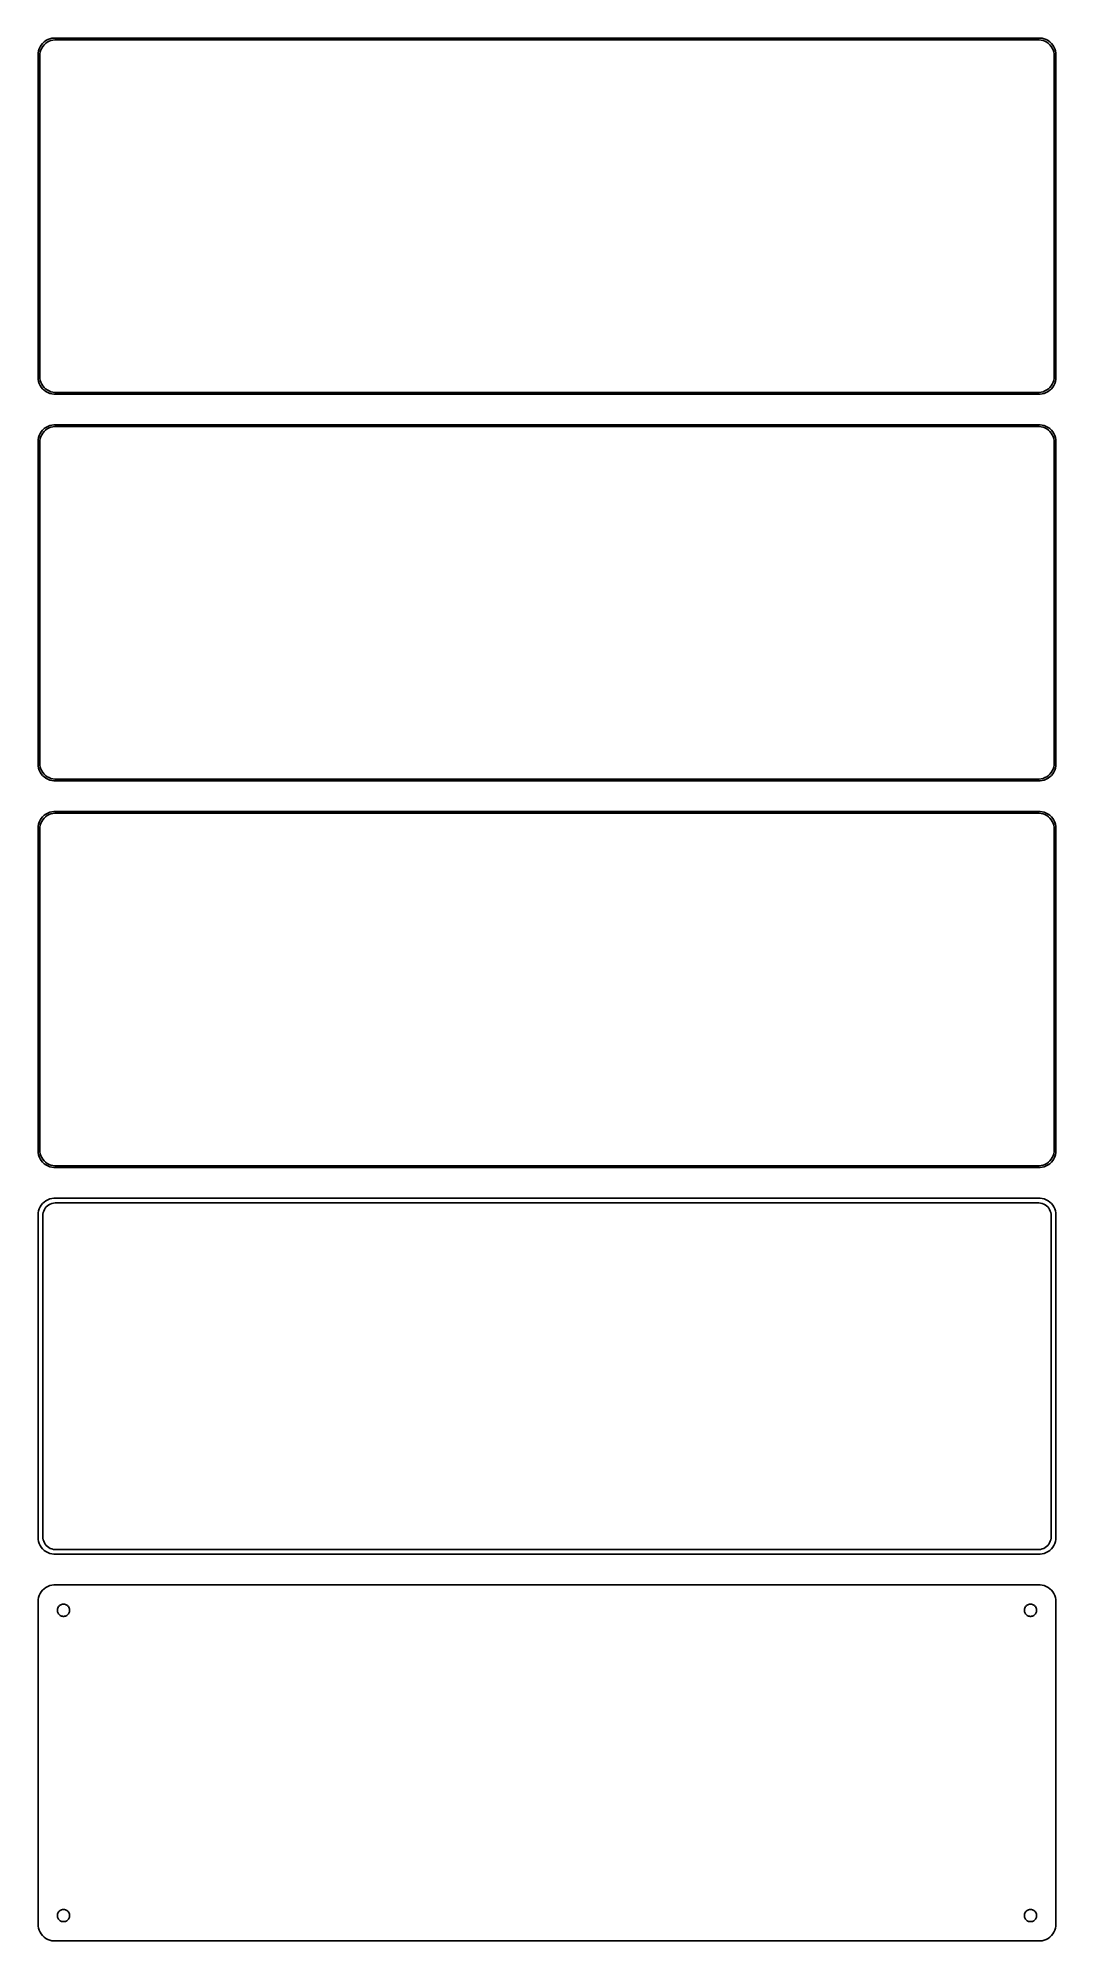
# Model space of a CAD drawing. Header units: metres. Extents: x -150 to 150, y 404 to 964.
import ezdxf

# ---------------------------------------------------------------- set-up
doc = ezdxf.new("R2010")
doc.units = ezdxf.units.M

msp = doc.modelspace()

# ---------------------------------------------------------------- linework, layer by layer
for p, q in [((-149.961, 960.127), (-150, 959.5)), ((-150, 959.5), (-150, 864.5)), ((-149.843, 960.743), (-149.961, 960.127)), ((-149.649, 961.341), (-149.843, 960.743)), ((-149.382, 961.909), (-149.649, 961.341)), ((-149.5, 959.25), (-149.463, 959.845)), ((-149.463, 959.845), (-149.351, 960.431)), ((-149.045, 962.439), (-149.382, 961.909)), ((-149.351, 960.431), (-149.166, 960.999)), ((-149.166, 960.999), (-148.912, 961.538)), ((-148.645, 962.923), (-149.045, 962.439)), ((-148.912, 961.538), (-148.593, 962.042)), ((-148.187, 963.353), (-148.645, 962.923)), ((-148.593, 962.042), (-148.213, 962.502)), ((-148.213, 962.502), (-147.778, 962.91)), ((-147.679, 963.722), (-148.187, 963.353)), ((-147.778, 962.91), (-147.295, 963.261)), ((-147.129, 964.024), (-147.679, 963.722)), ((-147.295, 963.261), (-146.772, 963.548)), ((-146.545, 964.255), (-147.129, 964.024)), ((-146.772, 963.548), (-146.218, 963.768)), ((-145.937, 964.411), (-146.545, 964.255)), ((-146.218, 963.768), (-145.64, 963.916)), ((-145.314, 964.49), (-145.937, 964.411)), ((-145.64, 963.916), (-145.048, 963.991)), ((145.314, 964.49), (-145.314, 964.49)), ((-145.048, 963.991), (145.048, 963.991)), ((145.048, 963.991), (145.64, 963.916)), ((145.937, 964.411), (145.314, 964.49)), ((145.64, 963.916), (146.218, 963.768)), ((146.545, 964.255), (145.937, 964.411)), ((146.218, 963.768), (146.772, 963.548)), ((147.129, 964.024), (146.545, 964.255)), ((146.772, 963.548), (147.295, 963.261)), ((147.679, 963.722), (147.129, 964.024)), ((147.295, 963.261), (147.778, 962.91)), ((148.187, 963.353), (147.679, 963.722)), ((147.778, 962.91), (148.213, 962.502)), ((148.645, 962.923), (148.187, 963.353)), ((148.213, 962.502), (148.593, 962.042)), ((148.593, 962.042), (148.912, 961.538)), ((149.045, 962.439), (148.645, 962.923)), ((148.912, 961.538), (149.166, 960.999)), ((149.382, 961.909), (149.045, 962.439)), ((149.166, 960.999), (149.351, 960.431)), ((149.351, 960.431), (149.463, 959.845)), ((149.649, 961.341), (149.382, 961.909)), ((149.463, 959.845), (149.5, 959.25)), ((149.843, 960.743), (149.649, 961.341)), ((149.961, 960.127), (149.843, 960.743)), ((150, 959.5), (149.961, 960.127)), ((150, 864.5), (150, 959.5)), ((-149.5, 864.75), (-149.5, 959.25)), ((149.5, 959.25), (149.5, 864.75)), ((-150, 864.5), (-149.961, 863.873)), ((-149.463, 864.155), (-149.5, 864.75)), ((-149.351, 863.569), (-149.463, 864.155)), ((149.463, 864.155), (149.351, 863.569)), ((149.5, 864.75), (149.463, 864.155)), ((149.961, 863.873), (150, 864.5)), ((-149.961, 863.873), (-149.843, 863.257)), ((-149.843, 863.257), (-149.649, 862.659)), ((-149.649, 862.659), (-149.382, 862.091)), ((-149.382, 862.091), (-149.045, 861.561)), ((-149.166, 863.001), (-149.351, 863.569)), ((-148.912, 862.462), (-149.166, 863.001)), ((-149.045, 861.561), (-148.645, 861.077)), ((-148.593, 861.958), (-148.912, 862.462)), ((-148.645, 861.077), (-148.187, 860.647)), ((-148.213, 861.498), (-148.593, 861.958)), ((-147.778, 861.09), (-148.213, 861.498)), ((-148.187, 860.647), (-147.679, 860.278)), ((-147.295, 860.739), (-147.778, 861.09)), ((-147.679, 860.278), (-147.129, 859.976)), ((-146.772, 860.452), (-147.295, 860.739)), ((-147.129, 859.976), (-146.545, 859.745)), ((-146.218, 860.232), (-146.772, 860.452)), ((-146.545, 859.745), (-145.937, 859.589)), ((-145.64, 860.084), (-146.218, 860.232)), ((-145.937, 859.589), (-145.314, 859.51)), ((-145.048, 860.009), (-145.64, 860.084)), ((-145.314, 859.51), (145.314, 859.51)), ((145.048, 860.009), (-145.048, 860.009)), ((145.64, 860.084), (145.048, 860.009)), ((145.314, 859.51), (145.937, 859.589)), ((146.218, 860.232), (145.64, 860.084)), ((145.937, 859.589), (146.545, 859.745)), ((146.772, 860.452), (146.218, 860.232)), ((146.545, 859.745), (147.129, 859.976)), ((147.295, 860.739), (146.772, 860.452)), ((147.129, 859.976), (147.679, 860.278)), ((147.778, 861.09), (147.295, 860.739)), ((147.679, 860.278), (148.187, 860.647)), ((148.213, 861.498), (147.778, 861.09)), ((148.187, 860.647), (148.645, 861.077)), ((148.593, 861.958), (148.213, 861.498)), ((148.912, 862.462), (148.593, 861.958)), ((148.645, 861.077), (149.045, 861.561)), ((149.166, 863.001), (148.912, 862.462)), ((149.045, 861.561), (149.382, 862.091)), ((149.351, 863.569), (149.166, 863.001)), ((149.382, 862.091), (149.649, 862.659)), ((149.649, 862.659), (149.843, 863.257)), ((149.843, 863.257), (149.961, 863.873)), ((-149.649, 847.341), (-149.843, 846.743)), ((-149.382, 847.909), (-149.649, 847.341)), ((-149.045, 848.439), (-149.382, 847.909)), ((-149.166, 846.999), (-148.912, 847.538)), ((-148.645, 848.923), (-149.045, 848.439)), ((-148.912, 847.538), (-148.593, 848.042)), ((-148.187, 849.353), (-148.645, 848.923)), ((-148.593, 848.042), (-148.213, 848.502)), ((-148.213, 848.502), (-147.778, 848.91)), ((-147.679, 849.722), (-148.187, 849.353)), ((-147.778, 848.91), (-147.295, 849.261)), ((-147.129, 850.024), (-147.679, 849.722)), ((-147.295, 849.261), (-146.772, 849.548)), ((-146.545, 850.255), (-147.129, 850.024)), ((-146.772, 849.548), (-146.218, 849.768)), ((-145.937, 850.411), (-146.545, 850.255)), ((-146.218, 849.768), (-145.64, 849.916)), ((-145.314, 850.49), (-145.937, 850.411)), ((-145.64, 849.916), (-145.048, 849.991)), ((145.314, 850.49), (-145.314, 850.49)), ((-145.048, 849.991), (145.048, 849.991)), ((145.048, 849.991), (145.64, 849.916)), ((145.937, 850.411), (145.314, 850.49)), ((145.64, 849.916), (146.218, 849.768)), ((146.545, 850.255), (145.937, 850.411)), ((146.218, 849.768), (146.772, 849.548)), ((147.129, 850.024), (146.545, 850.255)), ((146.772, 849.548), (147.295, 849.261)), ((147.679, 849.722), (147.129, 850.024)), ((147.295, 849.261), (147.778, 848.91)), ((148.187, 849.353), (147.679, 849.722)), ((147.778, 848.91), (148.213, 848.502)), ((148.645, 848.923), (148.187, 849.353)), ((148.213, 848.502), (148.593, 848.042)), ((148.593, 848.042), (148.912, 847.538)), ((149.045, 848.439), (148.645, 848.923)), ((148.912, 847.538), (149.166, 846.999)), ((149.382, 847.909), (149.045, 848.439)), ((149.649, 847.341), (149.382, 847.909)), ((149.843, 846.743), (149.649, 847.341)), ((-149.961, 846.127), (-150, 845.5)), ((-150, 845.5), (-150, 750.5)), ((-149.843, 846.743), (-149.961, 846.127)), ((-149.5, 845.25), (-149.463, 845.845)), ((-149.5, 750.75), (-149.5, 845.25)), ((-149.463, 845.845), (-149.351, 846.431)), ((-149.351, 846.431), (-149.166, 846.999)), ((149.166, 846.999), (149.351, 846.431)), ((149.351, 846.431), (149.463, 845.845)), ((149.463, 845.845), (149.5, 845.25)), ((149.5, 845.25), (149.5, 750.75)), ((149.961, 846.127), (149.843, 846.743)), ((150, 845.5), (149.961, 846.127)), ((150, 750.5), (150, 845.5)), ((-150, 750.5), (-149.961, 749.873)), ((-149.961, 749.873), (-149.843, 749.257)), ((-149.843, 749.257), (-149.649, 748.659)), ((-149.649, 748.659), (-149.382, 748.091)), ((-149.463, 750.155), (-149.5, 750.75)), ((-149.351, 749.569), (-149.463, 750.155)), ((-149.382, 748.091), (-149.045, 747.561)), ((-149.166, 749.001), (-149.351, 749.569)), ((-148.912, 748.462), (-149.166, 749.001)), ((-149.045, 747.561), (-148.645, 747.077)), ((-148.593, 747.958), (-148.912, 748.462)), ((-148.645, 747.077), (-148.187, 746.647)), ((-148.213, 747.498), (-148.593, 747.958)), ((-147.778, 747.09), (-148.213, 747.498)), ((-148.187, 746.647), (-147.679, 746.278)), ((-147.295, 746.739), (-147.778, 747.09)), ((-147.679, 746.278), (-147.129, 745.976)), ((-146.772, 746.452), (-147.295, 746.739)), ((-146.218, 746.232), (-146.772, 746.452)), ((-145.64, 746.084), (-146.218, 746.232)), ((146.218, 746.232), (145.64, 746.084)), ((146.772, 746.452), (146.218, 746.232)), ((147.295, 746.739), (146.772, 746.452)), ((147.129, 745.976), (147.679, 746.278)), ((147.778, 747.09), (147.295, 746.739)), ((147.679, 746.278), (148.187, 746.647)), ((148.213, 747.498), (147.778, 747.09)), ((148.187, 746.647), (148.645, 747.077)), ((148.593, 747.958), (148.213, 747.498)), ((148.912, 748.462), (148.593, 747.958)), ((148.645, 747.077), (149.045, 747.561)), ((149.166, 749.001), (148.912, 748.462)), ((149.045, 747.561), (149.382, 748.091)), ((149.351, 749.569), (149.166, 749.001)), ((149.463, 750.155), (149.351, 749.569)), ((149.382, 748.091), (149.649, 748.659)), ((149.5, 750.75), (149.463, 750.155)), ((149.649, 748.659), (149.843, 749.257)), ((149.843, 749.257), (149.961, 749.873)), ((149.961, 749.873), (150, 750.5)), ((-147.129, 745.976), (-146.545, 745.745)), ((-146.545, 745.745), (-145.937, 745.589)), ((-145.937, 745.589), (-145.314, 745.51)), ((-145.048, 746.009), (-145.64, 746.084)), ((-145.314, 745.51), (145.314, 745.51)), ((145.048, 746.009), (-145.048, 746.009)), ((145.64, 746.084), (145.048, 746.009)), ((145.314, 745.51), (145.937, 745.589)), ((145.937, 745.589), (146.545, 745.745)), ((146.545, 745.745), (147.129, 745.976)), ((-148.645, 734.923), (-149.045, 734.439)), ((-148.187, 735.353), (-148.645, 734.923)), ((-148.213, 734.502), (-147.778, 734.91)), ((-147.679, 735.722), (-148.187, 735.353)), ((-147.778, 734.91), (-147.295, 735.261)), ((-147.129, 736.024), (-147.679, 735.722)), ((-147.295, 735.261), (-146.772, 735.548)), ((-146.545, 736.255), (-147.129, 736.024)), ((-146.772, 735.548), (-146.218, 735.768)), ((-145.937, 736.411), (-146.545, 736.255)), ((-146.218, 735.768), (-145.64, 735.916)), ((-145.314, 736.49), (-145.937, 736.411)), ((-145.64, 735.916), (-145.048, 735.991)), ((145.314, 736.49), (-145.314, 736.49)), ((-145.048, 735.991), (145.048, 735.991)), ((145.048, 735.991), (145.64, 735.916)), ((145.937, 736.411), (145.314, 736.49)), ((145.64, 735.916), (146.218, 735.768)), ((146.545, 736.255), (145.937, 736.411)), ((146.218, 735.768), (146.772, 735.548)), ((147.129, 736.024), (146.545, 736.255)), ((146.772, 735.548), (147.295, 735.261)), ((147.679, 735.722), (147.129, 736.024)), ((147.295, 735.261), (147.778, 734.91)), ((148.187, 735.353), (147.679, 735.722)), ((147.778, 734.91), (148.213, 734.502)), ((148.645, 734.923), (148.187, 735.353)), ((149.045, 734.439), (148.645, 734.923)), ((-149.961, 732.127), (-150, 731.5)), ((-150, 731.5), (-150, 636.5)), ((-149.843, 732.743), (-149.961, 732.127)), ((-149.649, 733.341), (-149.843, 732.743)), ((-149.382, 733.909), (-149.649, 733.341)), ((-149.5, 731.25), (-149.463, 731.845)), ((-149.5, 636.75), (-149.5, 731.25)), ((-149.463, 731.845), (-149.351, 732.431)), ((-149.045, 734.439), (-149.382, 733.909)), ((-149.351, 732.431), (-149.166, 732.999)), ((-149.166, 732.999), (-148.912, 733.538)), ((-148.912, 733.538), (-148.593, 734.042)), ((-148.593, 734.042), (-148.213, 734.502)), ((148.213, 734.502), (148.593, 734.042)), ((148.593, 734.042), (148.912, 733.538)), ((148.912, 733.538), (149.166, 732.999)), ((149.382, 733.909), (149.045, 734.439)), ((149.166, 732.999), (149.351, 732.431)), ((149.351, 732.431), (149.463, 731.845)), ((149.649, 733.341), (149.382, 733.909)), ((149.463, 731.845), (149.5, 731.25)), ((149.5, 731.25), (149.5, 636.75)), ((149.843, 732.743), (149.649, 733.341)), ((149.961, 732.127), (149.843, 732.743)), ((150, 731.5), (149.961, 732.127)), ((150, 636.5), (150, 731.5)), ((-150, 636.5), (-149.961, 635.873)), ((-149.961, 635.873), (-149.843, 635.257)), ((-149.843, 635.257), (-149.649, 634.659)), ((-149.649, 634.659), (-149.382, 634.091)), ((-149.463, 636.155), (-149.5, 636.75)), ((-149.351, 635.569), (-149.463, 636.155)), ((-149.382, 634.091), (-149.045, 633.561)), ((-149.166, 635.001), (-149.351, 635.569)), ((-148.912, 634.462), (-149.166, 635.001)), ((-148.593, 633.958), (-148.912, 634.462)), ((-148.213, 633.498), (-148.593, 633.958)), ((148.593, 633.958), (148.213, 633.498)), ((148.912, 634.462), (148.593, 633.958)), ((149.166, 635.001), (148.912, 634.462)), ((149.045, 633.561), (149.382, 634.091)), ((149.351, 635.569), (149.166, 635.001)), ((149.463, 636.155), (149.351, 635.569)), ((149.382, 634.091), (149.649, 634.659)), ((149.5, 636.75), (149.463, 636.155)), ((149.649, 634.659), (149.843, 635.257)), ((149.843, 635.257), (149.961, 635.873)), ((149.961, 635.873), (150, 636.5)), ((-149.045, 633.561), (-148.645, 633.077)), ((-148.645, 633.077), (-148.187, 632.647)), ((-147.778, 633.09), (-148.213, 633.498)), ((-148.187, 632.647), (-147.679, 632.278)), ((-147.295, 632.739), (-147.778, 633.09)), ((-147.679, 632.278), (-147.129, 631.976)), ((-146.772, 632.452), (-147.295, 632.739)), ((-147.129, 631.976), (-146.545, 631.745)), ((-146.218, 632.232), (-146.772, 632.452)), ((-146.545, 631.745), (-145.937, 631.589)), ((-145.64, 632.084), (-146.218, 632.232)), ((-145.937, 631.589), (-145.314, 631.51)), ((-145.048, 632.009), (-145.64, 632.084)), ((-145.314, 631.51), (145.314, 631.51)), ((145.048, 632.009), (-145.048, 632.009)), ((145.64, 632.084), (145.048, 632.009)), ((145.314, 631.51), (145.937, 631.589)), ((146.218, 632.232), (145.64, 632.084)), ((145.937, 631.589), (146.545, 631.745)), ((146.772, 632.452), (146.218, 632.232)), ((146.545, 631.745), (147.129, 631.976)), ((147.295, 632.739), (146.772, 632.452)), ((147.129, 631.976), (147.679, 632.278)), ((147.778, 633.09), (147.295, 632.739)), ((147.679, 632.278), (148.187, 632.647)), ((148.213, 633.498), (147.778, 633.09)), ((148.187, 632.647), (148.645, 633.077)), ((148.645, 633.077), (149.045, 633.561)), ((-149.961, 618.127), (-150, 617.5)), ((-150, 617.5), (-150, 522.5)), ((-149.843, 618.743), (-149.961, 618.127)), ((-149.649, 619.341), (-149.843, 618.743)), ((-149.382, 619.909), (-149.649, 619.341)), ((-149.045, 620.439), (-149.382, 619.909)), ((-148.645, 620.923), (-149.045, 620.439)), ((-148.187, 621.353), (-148.645, 620.923)), ((-148.619, 617.25), (-148.589, 617.735)), ((-148.619, 522.75), (-148.619, 617.25)), ((-148.589, 617.735), (-148.498, 618.212)), ((-148.498, 618.212), (-148.348, 618.674)), ((-148.348, 618.674), (-148.141, 619.114)), ((-147.679, 621.722), (-148.187, 621.353)), ((-148.141, 619.114), (-147.88, 619.524)), ((-147.88, 619.524), (-147.571, 619.899)), ((-147.129, 622.024), (-147.679, 621.722)), ((-147.571, 619.899), (-147.216, 620.231)), ((-147.216, 620.231), (-146.823, 620.517)), ((-146.545, 622.255), (-147.129, 622.024)), ((-146.823, 620.517), (-146.398, 620.751)), ((-145.937, 622.411), (-146.545, 622.255)), ((-146.398, 620.751), (-145.946, 620.93)), ((-145.946, 620.93), (-145.475, 621.051)), ((-145.314, 622.49), (-145.937, 622.411)), ((-145.475, 621.051), (-144.993, 621.112)), ((145.314, 622.49), (-145.314, 622.49)), ((-144.993, 621.112), (144.993, 621.112)), ((144.993, 621.112), (145.475, 621.051)), ((145.937, 622.411), (145.314, 622.49)), ((145.475, 621.051), (145.946, 620.93)), ((146.545, 622.255), (145.937, 622.411)), ((145.946, 620.93), (146.398, 620.751)), ((146.398, 620.751), (146.823, 620.517)), ((147.129, 622.024), (146.545, 622.255)), ((146.823, 620.517), (147.216, 620.231)), ((147.679, 621.722), (147.129, 622.024)), ((147.216, 620.231), (147.571, 619.899)), ((147.571, 619.899), (147.88, 619.524)), ((148.187, 621.353), (147.679, 621.722)), ((147.88, 619.524), (148.141, 619.114)), ((148.141, 619.114), (148.348, 618.674)), ((148.645, 620.923), (148.187, 621.353)), ((148.348, 618.674), (148.498, 618.212)), ((148.498, 618.212), (148.589, 617.735)), ((148.589, 617.735), (148.619, 617.25)), ((148.619, 617.25), (148.619, 522.75)), ((149.045, 620.439), (148.645, 620.923)), ((149.382, 619.909), (149.045, 620.439)), ((149.649, 619.341), (149.382, 619.909)), ((149.843, 618.743), (149.649, 619.341)), ((149.961, 618.127), (149.843, 618.743)), ((150, 617.5), (149.961, 618.127)), ((150, 522.5), (150, 617.5)), ((-150, 522.5), (-149.961, 521.873)), ((-149.961, 521.873), (-149.843, 521.257)), ((-148.589, 522.265), (-148.619, 522.75)), ((-148.498, 521.788), (-148.589, 522.265)), ((-148.348, 521.326), (-148.498, 521.788)), ((148.498, 521.788), (148.348, 521.326)), ((148.589, 522.265), (148.498, 521.788)), ((148.619, 522.75), (148.589, 522.265)), ((149.843, 521.257), (149.961, 521.873)), ((149.961, 521.873), (150, 522.5)), ((-149.843, 521.257), (-149.649, 520.659)), ((-149.649, 520.659), (-149.382, 520.091)), ((-149.382, 520.091), (-149.045, 519.561)), ((-149.045, 519.561), (-148.645, 519.077)), ((-148.645, 519.077), (-148.187, 518.647)), ((-148.141, 520.886), (-148.348, 521.326)), ((-148.187, 518.647), (-147.679, 518.278)), ((-147.88, 520.476), (-148.141, 520.886)), ((-147.571, 520.101), (-147.88, 520.476)), ((-147.679, 518.278), (-147.129, 517.976)), ((-147.216, 519.769), (-147.571, 520.101)), ((-146.823, 519.483), (-147.216, 519.769)), ((-147.129, 517.976), (-146.545, 517.745)), ((-146.398, 519.249), (-146.823, 519.483)), ((-146.545, 517.745), (-145.937, 517.589)), ((-145.946, 519.07), (-146.398, 519.249)), ((-145.475, 518.949), (-145.946, 519.07)), ((-145.937, 517.589), (-145.314, 517.51)), ((-144.993, 518.888), (-145.475, 518.949)), ((-145.314, 517.51), (145.314, 517.51)), ((144.993, 518.888), (-144.993, 518.888)), ((145.475, 518.949), (144.993, 518.888)), ((145.314, 517.51), (145.937, 517.589)), ((145.946, 519.07), (145.475, 518.949)), ((145.937, 517.589), (146.545, 517.745)), ((146.398, 519.249), (145.946, 519.07)), ((146.823, 519.483), (146.398, 519.249)), ((146.545, 517.745), (147.129, 517.976)), ((147.216, 519.769), (146.823, 519.483)), ((147.129, 517.976), (147.679, 518.278)), ((147.571, 520.101), (147.216, 519.769)), ((147.88, 520.476), (147.571, 520.101)), ((147.679, 518.278), (148.187, 518.647)), ((148.141, 520.886), (147.88, 520.476)), ((148.348, 521.326), (148.141, 520.886)), ((148.187, 518.647), (148.645, 519.077)), ((148.645, 519.077), (149.045, 519.561)), ((149.045, 519.561), (149.382, 520.091)), ((149.382, 520.091), (149.649, 520.659)), ((149.649, 520.659), (149.843, 521.257)), ((-149.649, 505.341), (-149.843, 504.743)), ((-149.382, 505.909), (-149.649, 505.341)), ((-149.045, 506.439), (-149.382, 505.909)), ((-148.645, 506.923), (-149.045, 506.439)), ((-148.187, 507.353), (-148.645, 506.923)), ((-147.679, 507.722), (-148.187, 507.353)), ((-147.129, 508.024), (-147.679, 507.722)), ((-146.545, 508.255), (-147.129, 508.024)), ((-145.937, 508.411), (-146.545, 508.255)), ((-145.314, 508.49), (-145.937, 508.411)), ((145.314, 508.49), (-145.314, 508.49)), ((145.937, 508.411), (145.314, 508.49)), ((146.545, 508.255), (145.937, 508.411)), ((147.129, 508.024), (146.545, 508.255)), ((147.679, 507.722), (147.129, 508.024)), ((148.187, 507.353), (147.679, 507.722)), ((148.645, 506.923), (148.187, 507.353)), ((149.045, 506.439), (148.645, 506.923)), ((149.382, 505.909), (149.045, 506.439)), ((149.649, 505.341), (149.382, 505.909)), ((149.843, 504.743), (149.649, 505.341)), ((-149.961, 504.127), (-150, 503.5)), ((-150, 503.5), (-150, 408.5)), ((-149.843, 504.743), (-149.961, 504.127)), ((-144.3, 501), (-144.286, 501.226)), ((-144.286, 500.774), (-144.3, 501)), ((-144.286, 501.226), (-144.243, 501.448)), ((-144.243, 500.552), (-144.286, 500.774)), ((-144.243, 501.448), (-144.174, 501.663)), ((-144.174, 500.337), (-144.243, 500.552)), ((-144.174, 501.663), (-144.077, 501.867)), ((-144.077, 500.133), (-144.174, 500.337)), ((-144.077, 501.867), (-143.956, 502.058)), ((-143.956, 499.942), (-144.077, 500.133)), ((-143.956, 502.058), (-143.812, 502.232)), ((-143.812, 499.768), (-143.956, 499.942)), ((-143.812, 502.232), (-143.647, 502.387)), ((-143.647, 499.613), (-143.812, 499.768)), ((-143.647, 502.387), (-143.464, 502.52)), ((-143.464, 499.48), (-143.647, 499.613)), ((-143.464, 502.52), (-143.266, 502.629)), ((-143.266, 499.371), (-143.464, 499.48)), ((-143.266, 502.629), (-143.056, 502.712)), ((-143.056, 499.288), (-143.266, 499.371)), ((-143.056, 502.712), (-142.837, 502.768)), ((-142.837, 499.232), (-143.056, 499.288)), ((-142.837, 502.768), (-142.613, 502.796)), ((-142.613, 502.796), (-142.387, 502.796)), ((-142.387, 502.796), (-142.163, 502.768)), ((-142.163, 502.768), (-141.944, 502.712)), ((-141.944, 499.288), (-142.163, 499.232)), ((-141.944, 502.712), (-141.734, 502.629)), ((-141.734, 499.371), (-141.944, 499.288)), ((-141.734, 502.629), (-141.536, 502.52)), ((-141.536, 499.48), (-141.734, 499.371)), ((-141.536, 502.52), (-141.353, 502.387)), ((-141.353, 499.613), (-141.536, 499.48)), ((-141.353, 502.387), (-141.188, 502.232)), ((-141.188, 499.768), (-141.353, 499.613)), ((-141.188, 502.232), (-141.044, 502.058)), ((-141.044, 499.942), (-141.188, 499.768)), ((-141.044, 502.058), (-140.923, 501.867)), ((-140.923, 500.133), (-141.044, 499.942)), ((-140.923, 501.867), (-140.826, 501.663)), ((-140.826, 500.337), (-140.923, 500.133)), ((-140.826, 501.663), (-140.757, 501.448)), ((-140.757, 500.552), (-140.826, 500.337)), ((-140.757, 501.448), (-140.714, 501.226)), ((-140.714, 500.774), (-140.757, 500.552)), ((-140.714, 501.226), (-140.7, 501)), ((-140.7, 501), (-140.714, 500.774)), ((140.7, 501), (140.714, 501.226)), ((140.714, 500.774), (140.7, 501)), ((140.714, 501.226), (140.757, 501.448)), ((140.757, 500.552), (140.714, 500.774)), ((140.757, 501.448), (140.826, 501.663)), ((140.826, 500.337), (140.757, 500.552)), ((140.826, 501.663), (140.923, 501.867)), ((140.923, 500.133), (140.826, 500.337)), ((140.923, 501.867), (141.044, 502.058)), ((141.044, 499.942), (140.923, 500.133)), ((141.044, 502.058), (141.188, 502.232)), ((141.188, 499.768), (141.044, 499.942)), ((141.188, 502.232), (141.353, 502.387)), ((141.353, 499.613), (141.188, 499.768)), ((141.353, 502.387), (141.536, 502.52)), ((141.536, 499.48), (141.353, 499.613)), ((141.536, 502.52), (141.734, 502.629)), ((141.734, 499.371), (141.536, 499.48)), ((141.734, 502.629), (141.944, 502.712)), ((141.944, 499.288), (141.734, 499.371)), ((141.944, 502.712), (142.163, 502.768)), ((142.163, 499.232), (141.944, 499.288)), ((142.163, 502.768), (142.387, 502.796)), ((142.387, 502.796), (142.613, 502.796)), ((142.613, 502.796), (142.837, 502.768)), ((142.837, 502.768), (143.056, 502.712)), ((143.056, 499.288), (142.837, 499.232)), ((143.056, 502.712), (143.266, 502.629)), ((143.266, 499.371), (143.056, 499.288)), ((143.266, 502.629), (143.464, 502.52)), ((143.464, 499.48), (143.266, 499.371)), ((143.464, 502.52), (143.647, 502.387)), ((143.647, 499.613), (143.464, 499.48)), ((143.647, 502.387), (143.812, 502.232)), ((143.812, 499.768), (143.647, 499.613)), ((143.812, 502.232), (143.956, 502.058)), ((143.956, 499.942), (143.812, 499.768)), ((143.956, 502.058), (144.077, 501.867)), ((144.077, 500.133), (143.956, 499.942)), ((144.077, 501.867), (144.174, 501.663)), ((144.174, 500.337), (144.077, 500.133)), ((144.174, 501.663), (144.243, 501.448)), ((144.243, 500.552), (144.174, 500.337)), ((144.243, 501.448), (144.286, 501.226)), ((144.286, 500.774), (144.243, 500.552)), ((144.286, 501.226), (144.3, 501)), ((144.3, 501), (144.286, 500.774)), ((149.961, 504.127), (149.843, 504.743)), ((150, 503.5), (149.961, 504.127)), ((150, 408.5), (150, 503.5)), ((-142.613, 499.204), (-142.837, 499.232)), ((-142.387, 499.204), (-142.613, 499.204)), ((-142.163, 499.232), (-142.387, 499.204)), ((142.387, 499.204), (142.163, 499.232)), ((142.613, 499.204), (142.387, 499.204)), ((142.837, 499.232), (142.613, 499.204)), ((-144.3, 411), (-144.286, 411.226)), ((-144.286, 410.774), (-144.3, 411)), ((-144.286, 411.226), (-144.243, 411.448)), ((-144.243, 410.552), (-144.286, 410.774)), ((-144.243, 411.448), (-144.174, 411.663)), ((-144.174, 410.337), (-144.243, 410.552)), ((-144.174, 411.663), (-144.077, 411.867)), ((-144.077, 410.133), (-144.174, 410.337)), ((-144.077, 411.867), (-143.956, 412.058)), ((-143.956, 409.942), (-144.077, 410.133)), ((-143.956, 412.058), (-143.812, 412.232)), ((-143.812, 409.768), (-143.956, 409.942)), ((-143.812, 412.232), (-143.647, 412.387)), ((-143.647, 409.613), (-143.812, 409.768)), ((-143.647, 412.387), (-143.464, 412.52)), ((-143.464, 409.48), (-143.647, 409.613)), ((-143.464, 412.52), (-143.266, 412.629)), ((-143.266, 412.629), (-143.056, 412.712)), ((-143.056, 412.712), (-142.837, 412.768)), ((-142.837, 412.768), (-142.613, 412.796)), ((-142.613, 412.796), (-142.387, 412.796)), ((-142.387, 412.796), (-142.163, 412.768)), ((-142.163, 412.768), (-141.944, 412.712)), ((-141.944, 412.712), (-141.734, 412.629)), ((-141.734, 412.629), (-141.536, 412.52)), ((-141.536, 412.52), (-141.353, 412.387)), ((-141.353, 409.613), (-141.536, 409.48)), ((-141.353, 412.387), (-141.188, 412.232)), ((-141.188, 409.768), (-141.353, 409.613)), ((-141.188, 412.232), (-141.044, 412.058)), ((-141.044, 409.942), (-141.188, 409.768)), ((-141.044, 412.058), (-140.923, 411.867)), ((-140.923, 410.133), (-141.044, 409.942)), ((-140.923, 411.867), (-140.826, 411.663)), ((-140.826, 410.337), (-140.923, 410.133)), ((-140.826, 411.663), (-140.757, 411.448)), ((-140.757, 410.552), (-140.826, 410.337)), ((-140.757, 411.448), (-140.714, 411.226)), ((-140.714, 410.774), (-140.757, 410.552)), ((-140.714, 411.226), (-140.7, 411)), ((-140.7, 411), (-140.714, 410.774)), ((140.7, 411), (140.714, 411.226)), ((140.714, 410.774), (140.7, 411)), ((140.714, 411.226), (140.757, 411.448)), ((140.757, 410.552), (140.714, 410.774)), ((140.757, 411.448), (140.826, 411.663)), ((140.826, 410.337), (140.757, 410.552)), ((140.826, 411.663), (140.923, 411.867)), ((140.923, 410.133), (140.826, 410.337)), ((140.923, 411.867), (141.044, 412.058)), ((141.044, 409.942), (140.923, 410.133)), ((141.044, 412.058), (141.188, 412.232)), ((141.188, 409.768), (141.044, 409.942)), ((141.188, 412.232), (141.353, 412.387)), ((141.353, 409.613), (141.188, 409.768)), ((141.353, 412.387), (141.536, 412.52)), ((141.536, 409.48), (141.353, 409.613)), ((141.536, 412.52), (141.734, 412.629)), ((141.734, 412.629), (141.944, 412.712)), ((141.944, 412.712), (142.163, 412.768)), ((142.163, 412.768), (142.387, 412.796)), ((142.387, 412.796), (142.613, 412.796)), ((142.613, 412.796), (142.837, 412.768)), ((142.837, 412.768), (143.056, 412.712)), ((143.056, 412.712), (143.266, 412.629)), ((143.266, 412.629), (143.464, 412.52)), ((143.464, 412.52), (143.647, 412.387)), ((143.647, 409.613), (143.464, 409.48)), ((143.647, 412.387), (143.812, 412.232)), ((143.812, 409.768), (143.647, 409.613)), ((143.812, 412.232), (143.956, 412.058)), ((143.956, 409.942), (143.812, 409.768)), ((143.956, 412.058), (144.077, 411.867)), ((144.077, 410.133), (143.956, 409.942)), ((144.077, 411.867), (144.174, 411.663)), ((144.174, 410.337), (144.077, 410.133)), ((144.174, 411.663), (144.243, 411.448)), ((144.243, 410.552), (144.174, 410.337)), ((144.243, 411.448), (144.286, 411.226)), ((144.286, 410.774), (144.243, 410.552)), ((144.286, 411.226), (144.3, 411)), ((144.3, 411), (144.286, 410.774)), ((-150, 408.5), (-149.961, 407.873)), ((-149.961, 407.873), (-149.843, 407.257)), ((-149.843, 407.257), (-149.649, 406.659)), ((-149.649, 406.659), (-149.382, 406.091)), ((-149.382, 406.091), (-149.045, 405.561)), ((-149.045, 405.561), (-148.645, 405.077)), ((-148.645, 405.077), (-148.187, 404.647)), ((-148.187, 404.647), (-147.679, 404.278)), ((-147.679, 404.278), (-147.129, 403.976)), ((-147.129, 403.976), (-146.545, 403.745)), ((-143.266, 409.371), (-143.464, 409.48)), ((-143.056, 409.288), (-143.266, 409.371)), ((-142.837, 409.232), (-143.056, 409.288)), ((-142.613, 409.204), (-142.837, 409.232)), ((-142.387, 409.204), (-142.613, 409.204)), ((-142.163, 409.232), (-142.387, 409.204)), ((-141.944, 409.288), (-142.163, 409.232)), ((-141.734, 409.371), (-141.944, 409.288)), ((-141.536, 409.48), (-141.734, 409.371)), ((141.734, 409.371), (141.536, 409.48)), ((141.944, 409.288), (141.734, 409.371)), ((142.163, 409.232), (141.944, 409.288)), ((142.387, 409.204), (142.163, 409.232)), ((142.613, 409.204), (142.387, 409.204)), ((142.837, 409.232), (142.613, 409.204)), ((143.056, 409.288), (142.837, 409.232)), ((143.266, 409.371), (143.056, 409.288)), ((143.464, 409.48), (143.266, 409.371)), ((146.545, 403.745), (147.129, 403.976)), ((147.129, 403.976), (147.679, 404.278)), ((147.679, 404.278), (148.187, 404.647)), ((148.187, 404.647), (148.645, 405.077)), ((148.645, 405.077), (149.045, 405.561)), ((149.045, 405.561), (149.382, 406.091)), ((149.382, 406.091), (149.649, 406.659)), ((149.649, 406.659), (149.843, 407.257)), ((149.843, 407.257), (149.961, 407.873)), ((149.961, 407.873), (150, 408.5)), ((-146.545, 403.745), (-145.937, 403.589)), ((-145.937, 403.589), (-145.314, 403.51)), ((-145.314, 403.51), (145.314, 403.51)), ((145.314, 403.51), (145.937, 403.589)), ((145.937, 403.589), (146.545, 403.745))]:
    msp.add_line(p, q)

doc.saveas('drawing.dxf')
